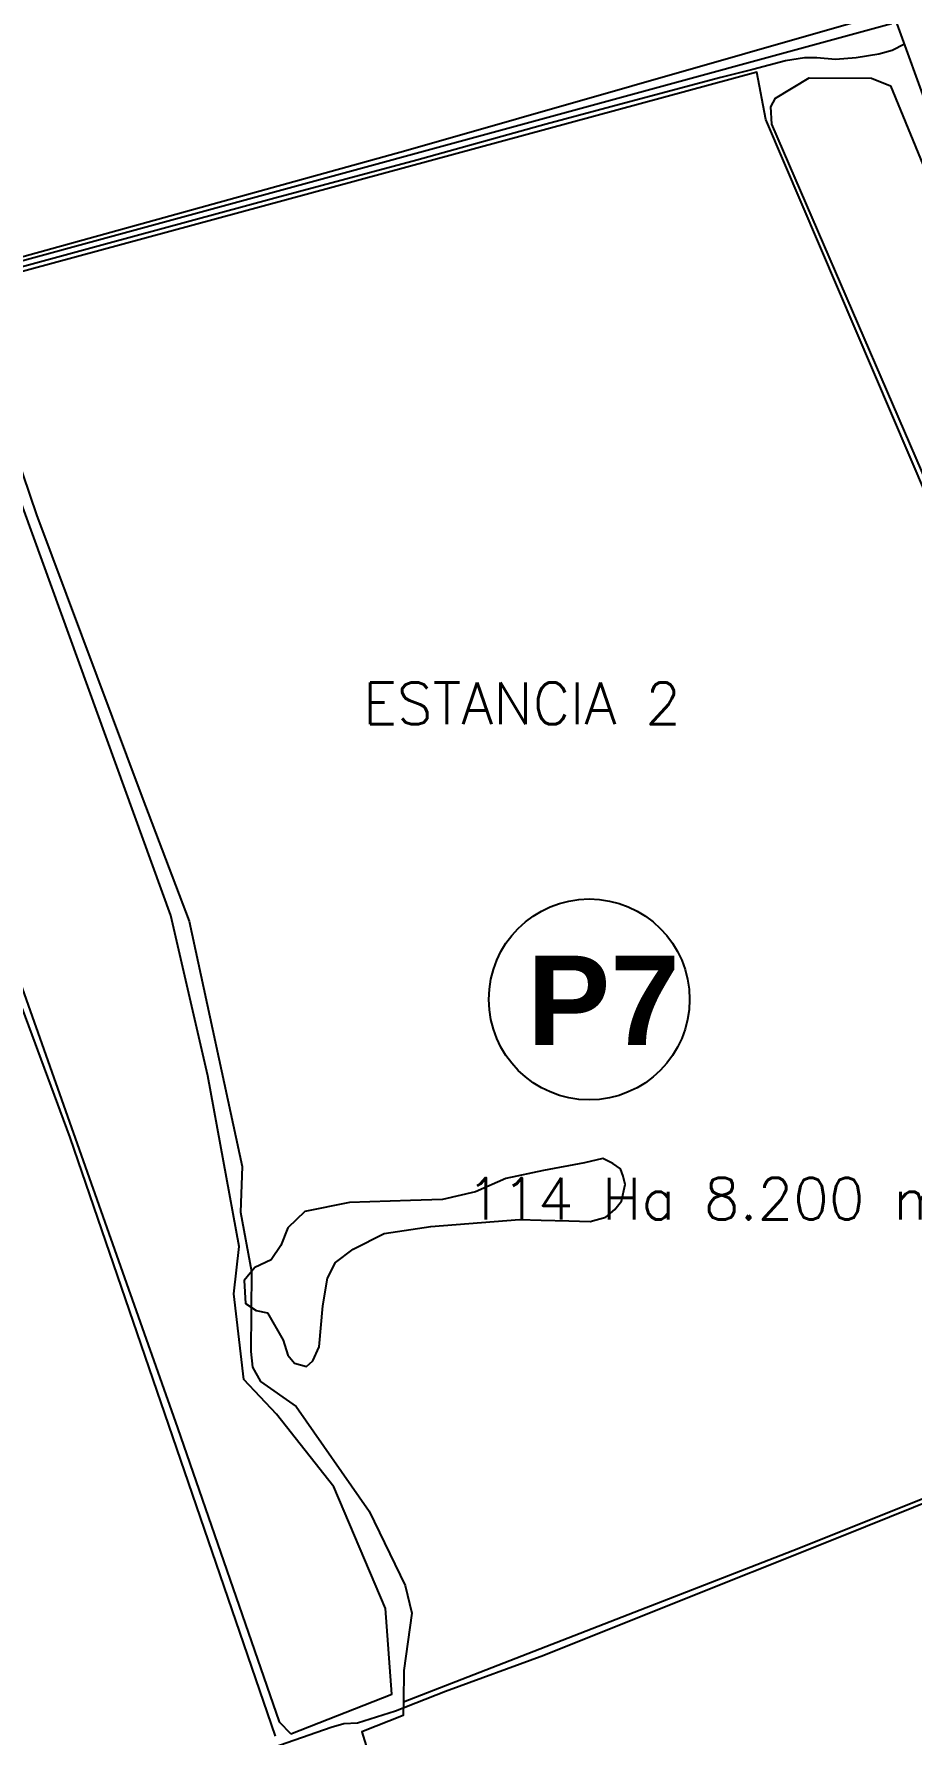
# Model space of a CAD drawing. Header units: inches. Extents: x 653559 to 669309, y 7245317 to 7256454.
# Drawn here: x 662089 to 662826, y 7250588 to 7252016 of the extents above; entities that cross this region are included whole.
import ezdxf

# ---------------------------------------------------------------- set-up
doc = ezdxf.new("R2010")
doc.units = ezdxf.units.IN
doc.header["$MEASUREMENT"] = 0
for name, color, linetype in [('Agricola', 3, 'Continuous'), ('Alambrados', 7, 'Continuous'), ('Caminos', 1, 'Continuous'), ('Nombre Potreros', 252, 'Continuous'), ('Reserva', 92, 'Continuous'), ('Zona Baja', 130, 'Continuous')]:
    doc.layers.add(name, color=color, linetype=linetype)
doc.styles.add('ROMANS', font='romans.shx', dxfattribs={"height": 150})
doc.styles.get("Standard").update_dxf_attribs({"font": 'arial.ttf'})

msp = doc.modelspace()

# ---------------------------------------------------------------- linework, layer by layer
at = {"layer": 'Agricola', "transparency": 33554613}
for points in [[(663145.8, 7250907.8, 0), (662930.7, 7251414, 0), (662703.8, 7251944.1, 0), (662696.3, 7251983.8, 0), (662026.7, 7251802.4, 0), (662091.4, 7251612.3, 0), (662179.9, 7251375.8, 0), (662219.5, 7251271.3, 0), (662263.9, 7251065.4, 0), (662262.6, 7251027, 0), (662272, 7250977.3, 0)], [(662292, 7250587.1, 0), (662119.7, 7251089.8, 0), (662028.4, 7251335.3, 0), (661969.6, 7251551.2, 0), (661922.5, 7251557, 0), (661816.2, 7251508.4, 0), (661797.1, 7251481.4, 0), (661756.4, 7251353.3, 0), (661720.4, 7251163.9, 0), (661720.9, 7251150.1, 0), (661743.1, 7251072.9, 0), (661744.2, 7251053.3, 0), (661725.7, 7250919.9, 0), (661730.4, 7250837.4, 0), (661608.7, 7250582.9, 0), (661520.4, 7250456.4, 0), (661518.2, 7250436.8, 0), (661527.8, 7250418.3, 0), (661536.2, 7250399.2, 0), (661550.5, 7250342.6, 0)], [(662272, 7250977.3, 0), (662271.3, 7250910.1, 0), (662272.7, 7250896.9, 0), (662279.3, 7250885, 0), (662309.4, 7250863.8, 0), (662370.8, 7250776.2, 0), (662401, 7250713.8, 0), (662406.6, 7250690.5, 0), (662399.9, 7250642.3, 0), (662399.4, 7250616.1, 0)], [(662399.4, 7250616.1, 0), (662399.2, 7250604.6, 0), (662364.6, 7250591, 0), (662410.6, 7250441.5, 0), (662554.5, 7250031.4, 0), (662562.4, 7250025.2, 0), (662574.6, 7250028.5, 0), (662584.2, 7250040.4, 0), (662629.2, 7250101.6, 0), (662726.4, 7250266.6, 0), (662769.8, 7250345, 0), (662790.6, 7250404.5, 0), (662818.4, 7250444.2, 0), (662972.5, 7250649.9, 0), (663142.8, 7250861.9, 0), (663161, 7250884.7, 0), (663167.8, 7250892.4, 0), (663145.8, 7250907.8, 0)], [(662399.4, 7250616.1, 0), (662731.5, 7250745, 0), (663005.5, 7250854.8, 0), (663145.8, 7250907.8, 0)]]:
    msp.add_polyline3d(points, dxfattribs=at)
at = {"layer": 'Alambrados', "transparency": 33554613}
msp.add_lwpolyline([(662809.3, 7252024.3), (661974.8, 7251796.9), (661923.4, 7251778.9), (661933.6, 7251764.2), (661938, 7251748.9), (661965.4, 7251669.4), (661980.5, 7251623.1), (661984.8, 7251613), (661983.4, 7251597.5), (661944.5, 7251579.7), (661801.9, 7251511.2), (661785.5, 7251472.4), (661756, 7251378.6), (661746.8, 7251346.6), (661730.6, 7251259.9), (661711.3, 7251154), (661722.4, 7251108.3), (661734.6, 7251072.3), (661731.3, 7251019.8), (661718.5, 7250919.5), (661721.8, 7250843.2), (661649.4, 7250685.5), (661600.9, 7250586)], dxfattribs=at)
at = {"layer": 'Caminos', "transparency": 33554613}
for points in [[(662840.1, 7251952.9), (662814.2, 7252024.3)], [(662820.3, 7252007.5), (662809.8, 7252002), (662798.6, 7251999.1), (662779.7, 7251995.9), (662762.2, 7251994.4), (662746.6, 7251995.9), (662736.3, 7251995.8), (662720.3, 7251993.4), (662692.8, 7251986), (662666, 7251979.4), (662589.3, 7251959), (662519.3, 7251940.1), (662410.7, 7251910), (662291.5, 7251878), (662149.2, 7251839.4), (662008.4, 7251801.3)], [(661403.9, 7250292.1), (661412.7, 7250292.3), (661439.7, 7250301.2), (661506.8, 7250320.9), (661562.3, 7250341.5), (661742.2, 7250401.8), (661928.9, 7250461.3), (662101.2, 7250516.7), (662202.6, 7250549.5), (662283.3, 7250575.5), (662338.8, 7250594.7), (662349.4, 7250598), (662360.8, 7250598.4), (662392.8, 7250608.6), (662434.9, 7250625), (662517.5, 7250655.3), (662615.8, 7250694.7), (662767.3, 7250755), (662928.7, 7250820.1)]]:
    msp.add_lwpolyline(points, dxfattribs=at)
at = {"layer": 'Nombre Potreros', "linetype": 'Continuous', "transparency": 33554613}
msp.add_circle((662555.5, 7251205.6), 84.3, dxfattribs=at)
at = {"layer": 'Reserva', "transparency": 33554613}
msp.add_lwpolyline([(662033.6, 7252038.6), (662036.3, 7251997.5), (662031, 7251955.2), (662020.4, 7251918.2), (661994, 7251887.7), (661978.1, 7251862.6), (661972.8, 7251829.5), (661972.8, 7251815.6), (661984, 7251803.1), (662036.3, 7251817), (662401.4, 7251918.2), (662781.1, 7252026.7)], dxfattribs=at)
for points in [[(663149.2, 7250921.8), (662708.9, 7251940.1), (662708.1, 7251954.7), (662711.9, 7251962.1), (662740.1, 7251979.1), (662792.5, 7251978.7), (662808.4, 7251972.4), (662970.7, 7251578.3), (663040.5, 7251375.9), (663164.4, 7251103.6), (663223.1, 7250979), (663227.7, 7250961.3), (663223.1, 7250951.3), (663160.9, 7250919.9)], [(662305, 7250589.2), (662389.7, 7250622.5), (662384.4, 7250694.5), (662341, 7250796.6), (662292.9, 7250857.4), (662265.4, 7250886.5), (662256.9, 7250958.5), (662261.6, 7250998.2), (662235.2, 7251141.6), (662204, 7251276), (662019, 7251785.6), (661980.1, 7251774.5), (661957.1, 7251746.7), (661955.5, 7251722.1), (662000, 7251598.3), (661966.6, 7251569.7), (662004.7, 7251453.8), (662050.9, 7251294.3), (662209.8, 7250846.1), (662295.1, 7250599.4)]]:
    msp.add_lwpolyline(points, close=True, dxfattribs=at)
at = {"layer": 'Zona Baja', "transparency": 33554613}
msp.add_lwpolyline([(662575.3, 7251067.9), (662566.9, 7251072.1), (662551.5, 7251068.4), (662517.1, 7251062.1), (662485.4, 7251055.2), (662460, 7251044.1), (662432.4, 7251037.7), (662405.5, 7251036.7), (662354.1, 7251035.1), (662316.6, 7251027.7), (662302.3, 7251013.9), (662296.5, 7250999.1), (662288.5, 7250986.9), (662274.8, 7250980.6), (662265.8, 7250969.8), (662266.8, 7250950.4), (662275.8, 7250944.6), (662285.3, 7250942.5), (662298.6, 7250919.7), (662302.3, 7250907), (662308.1, 7250900.2), (662318.1, 7250897.5), (662323.4, 7250902.3), (662328.7, 7250913.9), (662331.9, 7250948.3), (662335.6, 7250971.6), (662342.5, 7250984.8), (662357.3, 7250995.9), (662383.2, 7251009.2), (662422.4, 7251015), (662497, 7251020.8), (662515, 7251020.3), (662538.3, 7251019.8), (662556.3, 7251019.2), (662569.5, 7251022.9), (662576.9, 7251029.3), (662582.7, 7251036.2), (662585.6, 7251050.2), (662584.1, 7251057.3), (662581.9, 7251063.4)], close=True, dxfattribs=at)

# ---------------------------------------------------------------- texts
at = {"layer": 'Nombre Potreros', "linetype": 'Continuous', "transparency": 33554613, "char_height": 35, "width": 565.445, "attachment_point": 1, "style": 'ROMANS'}
for s, insert in [('ESTANCIA 2', (662365.5, 7251471.5)), ('\\A1;114 Ha 8.200 m{\\H0.7x;\\S2^ ;}', (662452.3, 7251067.7))]:
    msp.add_mtext(s, dxfattribs=dict(at, insert=insert))
at = {"layer": 'Nombre Potreros', "linetype": 'Continuous', "transparency": 33554613, "insert": (662503.3, 7251242.3), "char_height": 75, "width": 183.773, "attachment_point": 1}
msp.add_mtext('{\\fArial|b1|i0|c0|p34;P7}', dxfattribs=at)

doc.saveas('drawing.dxf')
